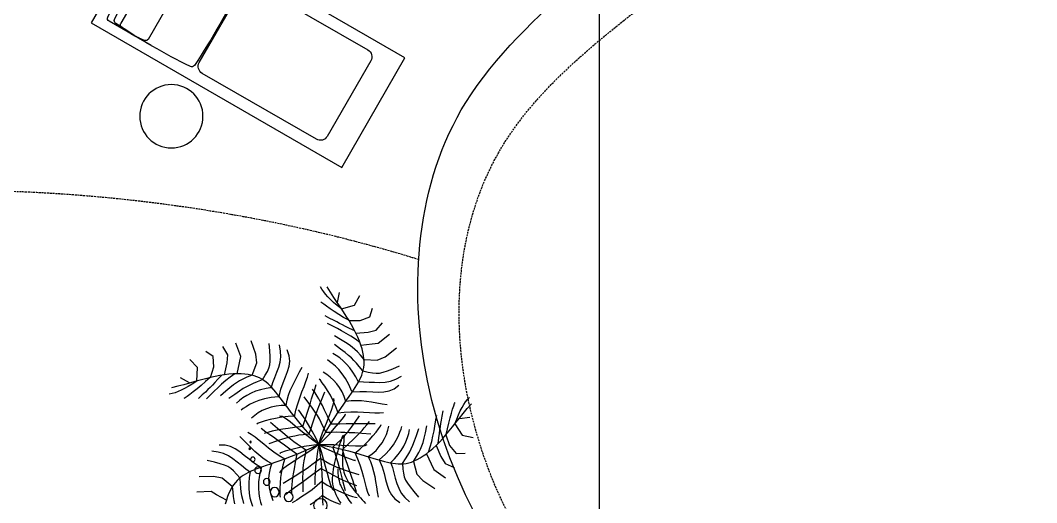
# Model space of a CAD drawing. Header units: millimetres. Extents: x -1030105 to 906887, y -616134 to 1220667.
# Drawn here: x -73752 to -67326, y 544585 to 547635 of the extents above; entities that cross this region are included whole.
import ezdxf
from ezdxf.enums import TextEntityAlignment as Align

# ---------------------------------------------------------------- set-up
doc = ezdxf.new("R2010")
doc.units = ezdxf.units.MM
doc.header["$MEASUREMENT"] = 0
doc.linetypes.add('CENTER', pattern=[2, 1.25, -0.25, 0.25, -0.25])
doc.linetypes.add('DASH', pattern=[0.35, 0.25, -0.1])
for name, color, linetype in [('A-Fur', 143, 'Continuous'), ('A-Furniture', 143, 'Continuous'), ('A-Tree', 98, 'Continuous')]:
    doc.layers.add(name, color=color, linetype=linetype)
doc.styles.add('Arial_Bold', font='arialbd.ttf')

# ---------------------------------------------------------------- blocks, each defined once
blk = doc.blocks.new('A$C0D5C7A2D')
at = {"color": 0, "ltscale": 50}
for p, q in [((0, 400), (1830, 400)), ((0, -400), (0, 400)), ((1830, 400), (1830, -400)), ((401.1, 335), (93.8, 335)), ((165.4, -308.4), (165.4, 308.4)), ((365.4, 308.4), (365.4, -308.4)), ((93.8, -335), (409.6, -335)), ((1830, -400), (0, -400))]:
    blk.add_line(p, q, dxfattribs=at)
at = {"ltscale": 100}
blk.add_lwpolyline([(768.3, -326.1), (1602.3, -326.1, 0.414214), (1652.3, -276.1), (1652.3, 276.1, 0.414214), (1602.3, 326.1), (768.3, 326.1, 0.414214), (718.3, 276.1), (718.3, -276.1, 0.414214)], format="xyb", close=True, dxfattribs=at)
at = {"color": 0, "ltscale": 50}
for centre, radius, start, end in [((93.8, 315), 20, 90, 176.63102), ((138, 306.1), 20, 93.3327, 176.51592), ((138, 306.1), 20, 93.3327, 176.51592), ((409.6, -3830.5), 4165.5, 86.2455, 93.7545), ((409.6, -3830.5), 4165.5, 90.11615, 93.7545), ((185.4, 308.4), 20, 99.49424, 180), ((265.4, -170), 505, 80.50576, 99.49424), ((345.4, 308.4), 20, 0, 80.50576), ((681.2, 306.1), 20, 3.48408, 86.6673), ((5712.8, 0), 5647.8, 176.79077, 183.20923), ((5425, 0), 5315.9, 176.68589, 183.31411), ((5425, 0), 5315.9, 176.68589, 183.31411), ((-4605.8, 0), 5315.9, 356.68589, 3.31411), ((93.8, -315), 20, 183.36897, 270.00147), ((138, -306.1), 20, 183.48408, 266.6673), ((138, -306.1), 20, 183.48408, 266.6673), ((185.4, -308.4), 20, 180, 260.50576), ((345.4, -308.4), 20, 279.49424, 0), ((681.2, -306.1), 20, 273.3327, 356.51592), ((409.6, 3830.5), 4165.5, 266.2455, 273.7545), ((409.6, 3830.5), 4165.5, 266.2455, 270), ((265.4, 170), 505, 260.50576, 279.49424)]:
    blk.add_arc(centre, radius, start, end, dxfattribs=at)
at = {"layer": 'A-Fur', "ltscale": 100}
blk.add_circle((735.4, 658.6), 200, dxfattribs=at)
blk = doc.blocks.new('*U1451')
at = {"layer": 'A-Furniture', "rotation": 30}
blk.add_blockref('A$C0D5C7A2D', (-677.8, -656.1), dxfattribs=at)
blk = doc.blocks.new('FUR')
at = {"layer": 'A-Furniture'}
blk.add_spline([(-25340.5, 29563), (-25610.5, 28430), (-24838.5, 26315), (-24909, 25420), (-26239, 23819.5), (-26481.5, 22059), (-23604, 19354), (-19094, 21177), (-19671.5, 26123.5), (-18869, 27502), (-18331, 29423.5), (-18962, 30582), (-22760, 30506), (-24899.5, 30163.5), (-25340.5, 29563)], degree=3, dxfattribs=at)
at = {"layer": 'A-Furniture', "color": 8, "linetype": 'DASH', "ltscale": 50}
blk.add_spline([(-24817.5, 29974.5), (-25181.5, 28983.5), (-24073.5, 25533.5), (-25989.5, 23571.5), (-26113, 21550), (-25063.5, 20145.5), (-23275, 19511.5), (-20212.5, 20565), (-19347.5, 22460.5), (-20475, 25606.5), (-19016, 27948.5), (-18937.5, 29846), (-20145.5, 30403.5), (-22323, 30151.5), (-23880, 30331), (-24681, 30147), (-24817.5, 29974.5)], degree=3, dxfattribs=at)
blk.add_open_spline([(-26537, 22825.7), (-27640.9, 23166.5), (-28862, 23321.6), (-30158.7, 23243.5)], degree=3, dxfattribs=at)
at = {"color": 0, "linetype": 'ByBlock', "lineweight": -2, "transparency": 16777216, "xscale": -1, "rotation": 180}
blk.add_blockref('*U1451', (-27730.5, 24013.9), dxfattribs=at)
blk = doc.blocks.new('CAY8')
at = {"color": 0, "linetype": 'ByBlock'}
for p, q in [((-589.4, 439), (-596.9, 467.1)), ((-580.2, 453.5), (-571.5, 468.7)), ((-571.5, 468.7), (-562.8, 484.7)), ((-563.4, 456.4), (-557.3, 464.1)), ((-557.3, 464.1), (-552.2, 471.5)), ((-552.2, 471.5), (-547.9, 478.8)), ((-547.9, 478.8), (-544.2, 486.1)), ((-636.6, 428.6), (-653.6, 455.3)), ((-599.3, 420.8), (-588.3, 430.8)), ((-596.8, 425.2), (-588.6, 439.1)), ((-588.6, 439.1), (-580.2, 453.5)), ((-588.3, 430.8), (-578.7, 439.9)), ((-578.7, 439.9), (-570.4, 448.4)), ((-570.4, 448.4), (-563.4, 456.4)), ((-567.6, 422.6), (-558.3, 430)), ((-558.3, 430), (-550.9, 436.1)), ((-550.9, 436.1), (-545.6, 440.7)), ((-545.6, 440.7), (-542.8, 443.4)), ((-678.1, 393.8), (-686.9, 417.8)), ((-599.3, 420.8), (-636.6, 428.6)), ((-612.1, 398.8), (-604.6, 411.8)), ((-604.6, 411.8), (-596.8, 425.2)), ((-604.4, 396.3), (-590.9, 405.5)), ((-590.9, 405.5), (-578.6, 414.4)), ((-578.6, 414.4), (-567.6, 422.6)), ((-565.7, 395.6), (-552.8, 403.5)), ((-693.7, 355), (-712.9, 374.9)), ((-650.8, 384.9), (-678.1, 393.8)), ((-619.1, 386.2), (-650.8, 384.9)), ((-631.4, 361.7), (-625.5, 373.9)), ((-625.5, 373.9), (-619.1, 386.2)), ((-619.1, 386.2), (-612.1, 398.8)), ((-618.6, 387.1), (-604.4, 396.3)), ((-608.6, 370.4), (-599.7, 375.3)), ((-599.7, 375.3), (-591.9, 379.8)), ((-591.9, 379.8), (-584.2, 384.3)), ((-584.2, 384.3), (-575.8, 389.4)), ((-575.8, 389.4), (-565.7, 395.6)), ((-574.4, 372.1), (-565.4, 377.4)), ((-565.4, 377.4), (-558.2, 381.8)), ((-670.9, 350.7), (-693.7, 355)), ((-636.7, 349.7), (-670.9, 350.7)), ((-641.3, 338.1), (-636.7, 349.7)), ((-636.7, 349.7), (-631.4, 361.7)), ((-633.6, 356.6), (-619.6, 364.3)), ((-621.7, 342.2), (-609, 350.9)), ((-619.6, 364.3), (-608.6, 370.4)), ((-609, 350.9), (-596.6, 358.8)), ((-596.6, 358.8), (-585, 365.9)), ((-592.6, 334.4), (-576, 345.5)), ((-585, 365.9), (-574.4, 372.1)), ((-351.6, 306), (-340.2, 344.8)), ((-697.9, 318.7), (-731.3, 341.6)), ((-680.2, 317.5), (-697.9, 318.7)), ((-648.6, 315.7), (-680.2, 317.5)), ((-651.3, 305.2), (-648.6, 315.7)), ((-648.6, 315.7), (-645.3, 326.7)), ((-646.5, 322.6), (-634.3, 332.8)), ((-645.3, 326.7), (-641.3, 338.1)), ((-634.3, 332.8), (-621.7, 342.2)), ((-623.6, 311.4), (-615.5, 318.2)), ((-615.5, 318.2), (-605.5, 325.5)), ((-605.5, 325.5), (-592.6, 334.4)), ((-590.8, 307.6), (-574.9, 321)), ((-421.5, 311.3), (-419.2, 329)), ((-391, 313.6), (-390.4, 334.7)), ((-308.6, 301.7), (-297.1, 340.4)), ((-715.4, 279), (-748.7, 301.9)), ((-655.9, 274.2), (-646, 286.7)), ((-654.6, 285.5), (-653.3, 295.1)), ((-653.3, 295.1), (-651.3, 305.2)), ((-646, 286.7), (-637.9, 296.6)), ((-637.9, 296.6), (-630.8, 304.5)), ((-630.8, 304.5), (-623.6, 311.4)), ((-620.2, 281), (-612.5, 288.5)), ((-612.5, 288.5), (-603, 297.1)), ((-603, 297.1), (-590.8, 307.6)), ((-587.2, 282.7), (-577.6, 290)), ((-577.6, 290), (-567.9, 296.1)), ((-445.8, 281.3), (-445.2, 296.6)), ((-445.2, 296.6), (-440.7, 313.2)), ((-421.1, 295.2), (-421.5, 311.3)), ((-418.4, 280.2), (-421.1, 295.2)), ((-391.2, 297.3), (-391, 313.6)), ((-390.5, 284.5), (-391.2, 297.3)), ((-353.1, 281.6), (-351.6, 306)), ((-304.2, 284.5), (-308.6, 301.7)), ((-692.6, 270.1), (-715.4, 279)), ((-655.9, 274.2), (-692.6, 270.1)), ((-655.3, 276.5), (-654.6, 285.5)), ((-655.3, 268), (-655.3, 276.5)), ((-654.6, 259.9), (-655.3, 268)), ((-653.4, 252.3), (-654.6, 259.9)), ((-640.9, 255.6), (-633.5, 265.5)), ((-633.5, 265.5), (-626.9, 273.6)), ((-626.9, 273.6), (-620.2, 281)), ((-614.2, 252.9), (-605.6, 264.1)), ((-605.6, 264.1), (-596.6, 274)), ((-596.6, 274), (-587.2, 282.7)), ((-582.5, 249.9), (-573.6, 259.9)), ((-573.6, 259.9), (-565.3, 267.9)), ((-565.3, 267.9), (-558, 274.1)), ((-558, 274.1), (-552.4, 278.9)), ((-472, 249.7), (-479.5, 262.9)), ((-443.1, 266.9), (-445.8, 281.3)), ((-438, 252.5), (-443.1, 266.9)), ((-413.9, 265.9), (-418.4, 280.2)), ((-408.2, 251.9), (-413.9, 265.9)), ((-388.9, 274.2), (-390.5, 284.5)), ((-385.9, 265), (-388.9, 274.2)), ((-381.3, 255.8), (-385.9, 265)), ((-337.8, 248), (-353.1, 281.6)), ((-296.1, 253.9), (-304.2, 284.5)), ((-734.8, 243.9), (-754.6, 251)), ((-719.3, 238.8), (-734.8, 243.9)), ((-707, 235.4), (-719.3, 238.8)), ((-696.6, 233.8), (-707, 235.4)), ((-687, 233.8), (-696.6, 233.8)), ((-676.8, 235.3), (-687, 233.8)), ((-665, 238.3), (-676.8, 235.3)), ((-650.2, 242.6), (-665, 238.3)), ((-651.6, 245), (-653.4, 252.3)), ((-649.4, 237.9), (-651.6, 245)), ((-650, 243.1), (-640.9, 255.6)), ((-646.6, 231.1), (-649.4, 237.9)), ((-643.4, 224.4), (-646.6, 231.1)), ((-629.6, 226.7), (-622.2, 240.4)), ((-622.2, 240.4), (-614.2, 252.9)), ((-600.5, 223.3), (-591.6, 237.8)), ((-591.6, 237.8), (-582.5, 249.9)), ((-566.4, 220.7), (-557.4, 230)), ((-557.4, 230), (-547.9, 238.1)), ((-547.9, 238.1), (-538, 245.1)), ((-493.4, 233.6), (-496.7, 244.3)), ((-488.4, 221.3), (-493.4, 233.6)), ((-464.4, 236.9), (-472, 249.7)), ((-456.8, 224.2), (-464.4, 236.9)), ((-431.4, 237.6), (-438, 252.5)), ((-424.1, 221.5), (-431.4, 237.6)), ((-401.8, 238), (-408.2, 251.9)), ((-395.3, 223.6), (-401.8, 238)), ((-374.8, 245.5), (-381.3, 255.8)), ((-376, 225.8), (-370.3, 230.5)), ((-366.2, 232.7), (-374.8, 245.5)), ((-370.3, 230.5), (-364.3, 234.9)), ((-365.6, 232.7), (-350.9, 227.9)), ((-364.3, 234.9), (-357.9, 238.8)), ((-357.9, 238.8), (-351, 242.3)), ((-351, 242.3), (-343.6, 245.4)), ((-343.6, 245.4), (-335.5, 248.1)), ((-337.8, 248), (-322.9, 242.4)), ((-335.5, 248.1), (-326.7, 250.2)), ((-326.7, 250.2), (-317.2, 251.9)), ((-322.9, 242.4), (-311, 237.8)), ((-317.2, 251.9), (-307, 253.1)), ((-311, 237.8), (-301.3, 233.4)), ((-307, 253.1), (-296.1, 253.9)), ((-301.3, 233.4), (-292.5, 228.8)), ((-296.1, 253.9), (-284.6, 254.1)), ((-742, 214.2), (-758.1, 221.9)), ((-726.5, 209.6), (-742, 214.2)), ((-711.4, 207.6), (-726.5, 209.6)), ((-696.4, 207.4), (-711.4, 207.6)), ((-681.4, 208.6), (-696.4, 207.4)), ((-666.2, 210.3), (-681.4, 208.6)), ((-650.5, 212), (-666.2, 210.3)), ((-634.2, 213.1), (-650.5, 212)), ((-639.9, 217.8), (-643.4, 224.4)), ((-635.9, 211.2), (-639.9, 217.8)), ((-636.1, 211.7), (-629.6, 226.7)), ((-631.3, 204.3), (-635.9, 211.2)), ((-626.3, 197.2), (-631.3, 204.3)), ((-615.7, 186.2), (-608.7, 206.2)), ((-608.7, 206.2), (-600.5, 223.3)), ((-582.2, 199), (-574.7, 210.4)), ((-574.7, 210.4), (-566.4, 220.7)), ((-547.5, 193.2), (-540.5, 205.6)), ((-540.5, 205.6), (-534.2, 215.5)), ((-534.2, 215.5), (-529.1, 222.6)), ((-529.1, 222.6), (-525.8, 226.4)), ((-510.7, 195.3), (-516.8, 211.3)), ((-482.3, 207.6), (-488.4, 221.3)), ((-475.6, 192.6), (-482.3, 207.6)), ((-449.6, 211.5), (-456.8, 224.2)), ((-442.9, 198.6), (-449.6, 211.5)), ((-416.8, 203.7), (-424.1, 221.5)), ((-410.4, 183.5), (-416.8, 203.7)), ((-401.9, 196), (-396.7, 203)), ((-396.7, 203), (-391.6, 209.4)), ((-389.2, 208.4), (-395.3, 223.6)), ((-391.6, 209.4), (-386.5, 215.3)), ((-391.2, 209.9), (-374.9, 208.3)), ((-386.5, 215.3), (-381.4, 220.7)), ((-381.4, 220.7), (-376, 225.8)), ((-374.9, 208.3), (-359.6, 205.5)), ((-359.6, 205.5), (-345.3, 201.7)), ((-350.9, 227.9), (-339.3, 224)), ((-345.3, 201.7), (-331.9, 197)), ((-339.3, 224), (-329.4, 220.2)), ((-329.4, 220.2), (-320.4, 216.1)), ((-320.4, 216.1), (-310.8, 211.1)), ((-310.8, 211.1), (-299.7, 204.7)), ((-735.3, 187.1), (-749.7, 196.5)), ((-721, 181.9), (-735.3, 187.1)), ((-706.4, 180), (-721, 181.9)), ((-691.2, 180.3), (-706.4, 180)), ((-674.9, 182), (-691.2, 180.3)), ((-657.4, 184.1), (-674.9, 182)), ((-638.2, 185.5), (-657.4, 184.1)), ((-617, 185.3), (-638.2, 185.5)), ((-620.7, 189.6), (-626.3, 197.2)), ((-614.4, 181.5), (-620.7, 189.6)), ((-607.5, 172.6), (-614.4, 181.5)), ((-599.8, 162.9), (-607.5, 172.6)), ((-597.7, 158.7), (-593.9, 173.1)), ((-593.9, 173.1), (-588.6, 186.5)), ((-588.6, 186.5), (-582.2, 199)), ((-562.2, 162.9), (-554.9, 178.9)), ((-554.9, 178.9), (-547.5, 193.2)), ((-528.9, 166.7), (-539.8, 189.7)), ((-522, 170.3), (-517.5, 178.7)), ((-517.5, 178.7), (-512.4, 187.8)), ((-512.4, 187.8), (-505.9, 198.9)), ((-505.9, 182.4), (-510.7, 195.3)), ((-501.7, 171.4), (-505.9, 182.4)), ((-493.2, 160), (-480.8, 178.7)), ((-468.5, 176.6), (-475.6, 192.6)), ((-461.7, 159.7), (-468.5, 176.6)), ((-437.1, 185.3), (-442.9, 198.6)), ((-432.3, 171.5), (-437.1, 185.3)), ((-419.5, 170.5), (-413.2, 179.9)), ((-413.2, 179.9), (-407.4, 188.3)), ((-409.1, 182.6), (-387.9, 182.1)), ((-407.4, 188.3), (-401.9, 196)), ((-387.9, 182.1), (-369.1, 179.6)), ((-369.1, 179.6), (-352.6, 175.6)), ((-352.6, 175.6), (-338.3, 170.7)), ((-331.9, 197), (-319.7, 191.5)), ((-319.7, 191.5), (-308.6, 185.2)), ((-308.6, 185.2), (-298.6, 178.4)), ((-940.3, 145.8), (-946.1, 151.6)), ((-934.7, 139.4), (-940.3, 145.8)), ((-699.1, 147.2), (-713.9, 144.1)), ((-684.5, 150.4), (-699.1, 147.2)), ((-670.1, 153.7), (-684.5, 150.4)), ((-655.7, 156.7), (-670.1, 153.7)), ((-641.4, 159), (-655.7, 156.7)), ((-627, 160.5), (-641.4, 159)), ((-612.4, 160.8), (-627, 160.5)), ((-597.5, 159.6), (-612.4, 160.8)), ((-591.4, 152.2), (-599.8, 162.9)), ((-582.3, 140.4), (-591.4, 152.2)), ((-574.3, 128), (-568.8, 145.8)), ((-568.8, 145.8), (-562.2, 162.9)), ((-564.5, 162.6), (-564.2, 169.6)), ((-561.4, 151.5), (-564.5, 162.6)), ((-555.6, 137), (-561.4, 151.5)), ((-536.6, 137.9), (-530.9, 151.1)), ((-530.9, 151.1), (-526.3, 161.5)), ((-520.5, 148.7), (-528.9, 166.7)), ((-526.3, 161.5), (-522, 170.3)), ((-514, 134.6), (-520.5, 148.7)), ((-510, 133.7), (-502.7, 145.4)), ((-502.7, 145.4), (-493.2, 160)), ((-497.6, 160.7), (-501.7, 171.4)), ((-493.2, 149.1), (-497.6, 160.7)), ((-488, 135.2), (-493.2, 149.1)), ((-455.6, 142.1), (-461.7, 159.7)), ((-442.3, 136.6), (-434, 148.9)), ((-434, 148.9), (-426.4, 160.2)), ((-428.8, 157), (-432.3, 171.5)), ((-429.7, 157), (-414.8, 157.7)), ((-426.4, 160.2), (-419.5, 170.5)), ((-414.8, 157.7), (-400.4, 156.9)), ((-400.4, 156.9), (-386.6, 154.6)), ((-386.6, 154.6), (-373.5, 151)), ((-373.5, 151), (-361.1, 146.3)), ((-361.1, 146.3), (-349.5, 140.6)), ((-338.3, 170.7), (-326, 165.2)), ((-326, 165.2), (-315.9, 159.8)), ((-315.9, 159.8), (-307.7, 154.9)), ((-938.1, 120.2), (-950.5, 133.4)), ((-926.3, 107.3), (-938.1, 120.2)), ((-929.3, 132.2), (-934.7, 139.4)), ((-923.9, 124.2), (-929.3, 132.2)), ((-918.4, 115), (-923.9, 124.2)), ((-912.9, 104.5), (-918.4, 115)), ((-903.4, 136.1), (-905.2, 139.7)), ((-900.7, 129.7), (-903.4, 136.1)), ((-897.1, 120.8), (-900.7, 129.7)), ((-893, 109.6), (-897.1, 120.8)), ((-866.7, 103.2), (-870.3, 117.8)), ((-690.3, 121.9), (-701.5, 122)), ((-677.1, 122.8), (-690.3, 121.9)), ((-662.2, 124.3), (-677.1, 122.8)), ((-645.8, 126.1), (-662.2, 124.3)), ((-628.4, 127.9), (-645.8, 126.1)), ((-620.2, 99.3), (-634.2, 116.8)), ((-610.2, 129.1), (-628.4, 127.9)), ((-591.6, 129.6), (-610.2, 129.1)), ((-591.4, 118.3), (-594.4, 122.6)), ((-594.4, 122.6), (-592.5, 121.4)), ((-572.9, 128.8), (-591.6, 129.6)), ((-584.3, 109.8), (-591.4, 118.3)), ((-572.5, 127.5), (-582.3, 140.4)), ((-562, 113.3), (-572.5, 127.5)), ((-548.1, 119.9), (-555.6, 137)), ((-552.8, 98.3), (-543.7, 120.7)), ((-539.4, 101.1), (-548.1, 119.9)), ((-543.7, 120.7), (-536.6, 137.9)), ((-520.6, 114.1), (-515.7, 123.7)), ((-515.7, 123.7), (-510, 133.7)), ((-508.8, 123), (-514, 134.6)), ((-504.4, 112.4), (-508.8, 123)), ((-489, 99), (-479.9, 115.5)), ((-481.3, 117.7), (-488, 135.2)), ((-472.8, 95.1), (-481.3, 117.7)), ((-479.9, 115.5), (-472.1, 129.1)), ((-472.1, 129.1), (-466.2, 138.5)), ((-466.2, 138.5), (-463.1, 142.6)), ((-463.1, 142.6), (-463.6, 140.4)), ((-461.8, 109), (-451.6, 123.3)), ((-450.5, 124.1), (-455.6, 142.1)), ((-451.7, 125.1), (-433, 125.4)), ((-451.6, 123.3), (-442.3, 136.6)), ((-437.4, 110.2), (-425.4, 120.2)), ((-433, 125.4), (-414.7, 124.4)), ((-425.4, 120.2), (-415.7, 126.6)), ((-415.7, 126.6), (-409, 128.5)), ((-414.7, 124.4), (-397.3, 122.5)), ((-397.3, 122.5), (-381.4, 119.9)), ((-381.4, 119.9), (-367.5, 117)), ((-367.5, 117), (-356.1, 114.1)), ((-349.5, 140.6), (-338.8, 134.1)), ((-338.8, 134.1), (-329.1, 126.8)), ((-915.3, 94), (-944.3, 95.6)), ((-915.1, 94.8), (-926.3, 107.3)), ((-904.4, 82.7), (-915.1, 94.8)), ((-907.1, 92.5), (-912.9, 104.5)), ((-901.1, 78.9), (-907.1, 92.5)), ((-888.6, 96.7), (-893, 109.6)), ((-883.9, 82.2), (-888.6, 96.7)), ((-864, 91.6), (-866.7, 103.2)), ((-861.7, 82), (-864, 91.6)), ((-849.3, 97.8), (-851.3, 106)), ((-847.1, 87.6), (-849.3, 97.8)), ((-844.4, 75.6), (-847.1, 87.6)), ((-690.9, 84.5), (-693.5, 88.8)), ((-659.2, 93.5), (-676.3, 92.7)), ((-652.6, 89.7), (-661.2, 99.2)), ((-645.5, 94.2), (-659.2, 93.5)), ((-645.6, 81.9), (-652.6, 89.7)), ((-633.7, 94.8), (-645.5, 94.2)), ((-622.3, 95.3), (-633.7, 94.8)), ((-609.9, 95.9), (-622.3, 95.3)), ((-609.3, 85.8), (-620.2, 99.3)), ((-595.1, 96.6), (-609.9, 95.9)), ((-576.3, 97.5), (-595.1, 96.6)), ((-573.9, 98.2), (-584.3, 109.8)), ((-552.2, 98.6), (-576.3, 97.5)), ((-560.9, 84.4), (-573.9, 98.2)), ((-551, 97.8), (-562, 113.3)), ((-539.4, 80.8), (-551, 97.8)), ((-530.5, 81.4), (-539.4, 101.1)), ((-536.4, 76.2), (-530.3, 91.6)), ((-530.3, 91.6), (-525.3, 103.8)), ((-525.3, 103.8), (-520.6, 114.1)), ((-500.1, 101.5), (-504.4, 112.4)), ((-495.5, 89), (-500.1, 101.5)), ((-498.4, 80.5), (-489, 99)), ((-489.7, 73.4), (-495.5, 89)), ((-485.8, 77.4), (-473.2, 93.7)), ((-473.3, 95.6), (-449.2, 93.8)), ((-473.2, 93.7), (-461.8, 109)), ((-466.5, 83.7), (-451.3, 97.7)), ((-451.3, 97.7), (-437.4, 110.2)), ((-449.2, 93.8), (-430.7, 92.3)), ((-430.7, 92.3), (-416.3, 91.1)), ((-416.3, 91.1), (-405, 89.8)), ((-415.3, 80.4), (-400.9, 93.9)), ((-405, 89.8), (-395.3, 88.5)), ((-400.9, 93.9), (-382.3, 111.4)), ((-395.3, 88.5), (-385.9, 86.8)), ((-385.9, 86.8), (-375.6, 84.8)), ((-368.1, 85.5), (-354.7, 96.2)), ((-356.1, 114.1), (-347.7, 111.5)), ((-347.7, 111.5), (-343.1, 109.5)), ((-901.1, 78.9), (-920, 45.9)), ((-894.1, 71.1), (-904.4, 82.7)), ((-884.1, 60), (-894.1, 71.1)), ((-874.3, 49.5), (-884.1, 60)), ((-879.3, 66.6), (-883.9, 82.2)), ((-875, 50.2), (-879.3, 66.6)), ((-859.8, 73.3), (-861.7, 82)), ((-858, 64.5), (-859.8, 73.3)), ((-856, 54.5), (-858, 64.5)), ((-841.3, 62.3), (-844.4, 75.6)), ((-837.6, 48.1), (-841.3, 62.3)), ((-816.8, 58.6), (-822.3, 77.8)), ((-812.4, 43.7), (-816.8, 58.6)), ((-790.8, 52.1), (-798.6, 71.3)), ((-770, 59.2), (-772.8, 70.2)), ((-766, 47.8), (-770, 59.2)), ((-748.8, 72.9), (-751.7, 79.8)), ((-745.1, 64.1), (-748.8, 72.9)), ((-740.1, 53.7), (-745.1, 64.1)), ((-711.4, 71.4), (-715, 83)), ((-706.6, 59.9), (-711.4, 71.4)), ((-700.6, 48.4), (-706.6, 59.9)), ((-685.7, 77.5), (-690.9, 84.5)), ((-678.2, 68.4), (-685.7, 77.5)), ((-668.6, 57.9), (-678.2, 68.4)), ((-657.3, 46.4), (-668.6, 57.9)), ((-637.6, 67.4), (-662.9, 64.1)), ((-639, 75.1), (-645.6, 81.9)), ((-631.9, 68.3), (-639, 75.1)), ((-618, 69.9), (-637.6, 67.4)), ((-623.4, 60.6), (-631.9, 68.3)), ((-612.6, 51.2), (-623.4, 60.6)), ((-602.6, 71.7), (-618, 69.9)), ((-600.4, 75.2), (-609.3, 85.8)), ((-589.9, 73), (-602.6, 71.7)), ((-592.7, 66.6), (-600.4, 75.2)), ((-585.1, 59), (-592.7, 66.6)), ((-578.4, 73.9), (-589.9, 73)), ((-576.7, 51.4), (-585.1, 59)), ((-566.8, 74.6), (-578.4, 73.9)), ((-553.4, 75.2), (-566.8, 74.6)), ((-546.3, 69.8), (-560.9, 84.4)), ((-536.8, 75.8), (-553.4, 75.2)), ((-530.7, 55.3), (-546.3, 69.8)), ((-527.4, 62.3), (-539.4, 80.8)), ((-522.1, 61.5), (-530.5, 81.4)), ((-514.9, 42.2), (-527.4, 62.3)), ((-514.9, 42.2), (-522.1, 61.5)), ((-514.9, 42.2), (-507.3, 61.2)), ((-514.9, 42.2), (-499.6, 60.3)), ((-507.3, 61.2), (-498.4, 80.5)), ((-499.6, 60.3), (-485.8, 77.4)), ((-498.8, 54.9), (-482.5, 69.1)), ((-489.2, 73.2), (-472.7, 72.1)), ((-482.5, 69.1), (-466.5, 83.7)), ((-472.7, 72.1), (-459.5, 71.1)), ((-459.5, 71.1), (-448.3, 69.8)), ((-448.3, 69.8), (-437.7, 68.1)), ((-445, 53.9), (-436.2, 61.3)), ((-437.7, 68.1), (-426.4, 65.8)), ((-436.2, 61.3), (-426.7, 69.9)), ((-426.7, 69.9), (-415.3, 80.4)), ((-426.4, 65.8), (-413, 62.4)), ((-413, 62.4), (-396.2, 57.9)), ((-406.5, 54.6), (-396.9, 62.4)), ((-396.9, 62.4), (-388, 69.5)), ((-396.2, 57.9), (-374.6, 51.9)), ((-388, 69.5), (-378.8, 76.9)), ((-378.8, 76.9), (-368.1, 85.5)), ((-375.6, 84.8), (-363.1, 82.1)), ((-359.7, 51.2), (-347.6, 62.3)), ((-347.6, 62.3), (-336.4, 72.3)), ((-920, 45.9), (-950.6, 38)), ((-874.3, 49.5), (-882.8, 18.9)), ((-864.5, 39.5), (-874.3, 49.5)), ((-854.8, 30.2), (-864.5, 39.5)), ((-853.6, 42.2), (-856, 54.5)), ((-845, 21.5), (-854.8, 30.2)), ((-850.6, 26.5), (-853.6, 42.2)), ((-833.3, 33.4), (-837.6, 48.1)), ((-828.2, 18.4), (-833.3, 33.4)), ((-808.5, 31.9), (-812.4, 43.7)), ((-804.6, 22.1), (-808.5, 31.9)), ((-784.6, 37.2), (-790.8, 52.1)), ((-779.4, 25.5), (-784.6, 37.2)), ((-760.6, 36.2), (-766, 47.8)), ((-754, 24.5), (-760.6, 36.2)), ((-733.4, 42.2), (-740.1, 53.7)), ((-724.7, 29.7), (-733.4, 42.2)), ((-713.7, 16.8), (-724.7, 29.7)), ((-693.3, 37.3), (-700.6, 48.4)), ((-684.8, 26.7), (-693.3, 37.3)), ((-644.3, 34.6), (-657.3, 46.4)), ((-644.8, 32.3), (-651.4, 34.7)), ((-633.2, 31.8), (-644.8, 32.3)), ((-630.1, 23), (-644.3, 34.6)), ((-617.7, 32.8), (-633.2, 31.8)), ((-599.1, 34.7), (-617.7, 32.8)), ((-598.4, 39.1), (-612.6, 51.2)), ((-578.5, 37.2), (-599.1, 34.7)), ((-580, 23.6), (-598.4, 39.1)), ((-559.3, 30.9), (-579, 25.1)), ((-557, 39.5), (-578.5, 37.2)), ((-566.7, 42.9), (-576.7, 51.4)), ((-554, 32.3), (-566.7, 42.9)), ((-537.9, 36.6), (-559.3, 30.9)), ((-553.7, 31.8), (-558.2, 15.8)), ((-535.5, 41.4), (-557, 39.5)), ((-532.3, 31.3), (-550.9, 21)), ((-514.9, 42.2), (-537.9, 36.6)), ((-514.9, 42.2), (-535.5, 41.4)), ((-514.9, 42.2), (-532.3, 31.3)), ((-514.9, 42.2), (-530.7, 55.3)), ((-514.9, 42.2), (-520.5, 22.4)), ((-514.9, 42.2), (-516.7, 18.6)), ((-514.9, 42.2), (-498.8, 54.9)), ((-514.9, 42.2), (-509.9, 22.3)), ((-514.9, 42.2), (-497.9, 30.8)), ((-514.9, 42.2), (-494.5, 40.8)), ((-514.9, 42.2), (-493, 33.2)), ((-497.9, 30.8), (-479.3, 19.7)), ((-494.5, 40.8), (-473.4, 38.3)), ((-493, 33.2), (-472.4, 25.3)), ((-477.5, 27.9), (-464.4, 38.1)), ((-473.4, 38.3), (-452.9, 35.1)), ((-464.4, 38.1), (-454, 46.5)), ((-454, 46.5), (-445, 53.9)), ((-452.9, 35.1), (-434.4, 31.6)), ((-451.6, 18.5), (-432.8, 33.6)), ((-434.4, 31.6), (-419.1, 28.3)), ((-432.8, 33.6), (-418.1, 45.3)), ((-418.1, 45.3), (-406.5, 54.6)), ((-386.8, 27.9), (-372.8, 39.6)), ((-372.8, 39.6), (-359.7, 51.2)), ((-882.8, 18.9), (-899.7, -4.3)), ((-845, 21.5), (-856.5, -10.8)), ((-835.4, 13.5), (-845, 21.5)), ((-825.8, 6.2), (-835.4, 13.5)), ((-822.3, 3.7), (-828.2, 18.4)), ((-816.4, -0.4), (-825.8, 6.2)), ((-800.2, 13.1), (-804.6, 22.1)), ((-794.9, 3.8), (-800.2, 13.1)), ((-788, -6.8), (-794.9, 3.8)), ((-774.6, 15.9), (-779.4, 25.5)), ((-769.6, 7.3), (-774.6, 15.9)), ((-763.9, -1.6), (-769.6, 7.3)), ((-745.9, 12.9), (-754, 24.5)), ((-736.6, 1.4), (-745.9, 12.9)), ((-725.8, -9.8), (-736.6, 1.4)), ((-699.9, 3.7), (-713.7, 16.8)), ((-683.1, -9.1), (-699.9, 3.7)), ((-675, 16.7), (-684.8, 26.7)), ((-663.8, 7.6), (-675, 16.7)), ((-651.4, -0.5), (-663.8, 7.6)), ((-643.2, 3.5), (-655.9, -1.2)), ((-629.2, 8.5), (-643.2, 3.5)), ((-614.8, 12.3), (-630.1, 23)), ((-613.9, 13.9), (-629.2, 8.5)), ((-615.2, 13.8), (-621.7, -3.7)), ((-597.1, 19.4), (-613.9, 13.9)), ((-586.4, 3.5), (-600.7, -2.9)), ((-579, 25.1), (-597.1, 19.4)), ((-586.5, 0.9), (-591.4, -17.2)), ((-580.1, 24.2), (-586.5, 0.9)), ((-569.3, 11.5), (-586.4, 3.5)), ((-550.9, 21), (-569.3, 11.5)), ((-561.8, 2.9), (-564.7, -8.4)), ((-558.2, 15.8), (-561.8, 2.9)), ((-517.5, 2), (-531.5, -6.8)), ((-525.4, 1.4), (-529.8, -19.8)), ((-520.5, 22.4), (-525.4, 1.4)), ((-516.7, 18.6), (-517.8, -3.4)), ((-517, 2.1), (-503.2, -7.1)), ((-509.9, 22.3), (-505.8, 1.5)), ((-505.8, 1.5), (-502.6, -19)), ((-479.3, 19.7), (-460.5, 8.9)), ((-477.5, 27.3), (-473.5, 11.3)), ((-473.5, 11.3), (-470.4, -1.6)), ((-472.4, 25.3), (-453.1, 18.4)), ((-460.5, 8.9), (-442.5, -1.2)), ((-453.1, 18.4), (-435, 12.3)), ((-451.3, 19), (-445.6, -4.4)), ((-435, 12.3), (-418.3, 7)), ((-419.1, 28.3), (-408.3, 25.6)), ((-418.3, 7), (-402.7, 2.3)), ((-417.1, 6.3), (-401.6, 16.6)), ((-416.5, 7.7), (-410.5, -10)), ((-408.3, 25.6), (-403.4, 23.9)), ((-403.4, 23.9), (-405.7, 23.8)), ((-402.7, 2.3), (-388.4, -1.8)), ((-401.6, 16.6), (-386.8, 27.9)), ((-379.2, -4.2), (-366.4, 3.6)), ((-366.4, 3.6), (-354.8, 12.4)), ((-354.8, 12.4), (-344, 22)), ((-899.7, -4.3), (-925.3, -5.3)), ((-856.5, -10.8), (-867.7, -31.1)), ((-816.4, -0.4), (-827.8, -29.9)), ((-807.2, -6.2), (-816.4, -0.4)), ((-798.2, -11.2), (-807.2, -6.2)), ((-789.5, -15.5), (-798.2, -11.2)), ((-781.1, -18.9), (-789.5, -15.5)), ((-779.2, -20.1), (-788, -6.8)), ((-779.2, -20.1), (-786.6, -56.3)), ((-773, -21.5), (-781.1, -18.9)), ((-765.2, -23.3), (-773, -21.5)), ((-757.5, -24.5), (-765.2, -23.3)), ((-756.8, -11.7), (-763.9, -1.6)), ((-750, -25.1), (-757.5, -24.5)), ((-747.8, -24.1), (-756.8, -11.7)), ((-742.6, -25.1), (-750, -25.1)), ((-747.3, -24.5), (-747.8, -39.9)), ((-735.3, -24.7), (-742.6, -25.1)), ((-727.9, -23.7), (-735.3, -24.7)), ((-720.6, -22.3), (-727.9, -23.7)), ((-713.6, -20.7), (-725.8, -9.8)), ((-713, -20.6), (-720.6, -22.3)), ((-714.3, -18.4), (-718.3, -34.2)), ((-705.1, -18.4), (-713, -20.6)), ((-696.8, -15.8), (-705.1, -18.4)), ((-687.8, -12.8), (-696.8, -15.8)), ((-682.6, -10.6), (-689.3, -30.8)), ((-678.1, -9.4), (-687.8, -12.8)), ((-667.5, -5.5), (-678.1, -9.4)), ((-655.9, -1.2), (-667.5, -5.5)), ((-662, -27.8), (-665.1, -42)), ((-657.8, -13.8), (-662, -27.8)), ((-652.1, 0), (-657.8, -13.8)), ((-627.1, -21.5), (-631.5, -39.2)), ((-621.7, -3.7), (-627.1, -21.5)), ((-611, -7), (-615.9, -8.5)), ((-615.9, -8.5), (-614.2, -7.1)), ((-600.7, -2.9), (-611, -7)), ((-591.4, -17.2), (-595.3, -31.5)), ((-562.2, -24.2), (-572.8, -28.9)), ((-567.4, -19.5), (-570, -32)), ((-564.7, -8.4), (-567.4, -19.5)), ((-552.6, -19.3), (-562.2, -24.2)), ((-556, -17.6), (-558.6, -18.5)), ((-558.6, -18.5), (-558, -19.6)), ((-558, -19.6), (-554.7, -20.7)), ((-550.7, -16.7), (-556, -17.6)), ((-554.7, -20.7), (-549.2, -22)), ((-542.8, -13.7), (-552.6, -19.3)), ((-543.1, -16), (-550.7, -16.7)), ((-549.2, -22), (-541.9, -23.3)), ((-533.8, -15.4), (-543.1, -16)), ((-531.5, -6.8), (-542.8, -13.7)), ((-541.9, -23.3), (-533.4, -24.7)), ((-517.3, -25.5), (-537.8, -38.1)), ((-523.2, -14.9), (-533.8, -15.4)), ((-529.8, -19.8), (-533.8, -40.1)), ((-533.4, -24.7), (-524.1, -26.2)), ((-524.1, -26.2), (-514.6, -27.9)), ((-511.8, -14.6), (-523.2, -14.9)), ((-518.5, -24), (-518.7, -43)), ((-517.8, -3.4), (-518.5, -24)), ((-518, -25.3), (-497.8, -38.6)), ((-514.6, -27.9), (-505.4, -29.6)), ((-500.1, -14.4), (-511.8, -14.6)), ((-503.2, -7.1), (-492.1, -14.5)), ((-502.6, -19), (-500.2, -37.7)), ((-488.6, -14.4), (-500.1, -14.4)), ((-492.1, -14.5), (-482.2, -20.7)), ((-477.7, -14.6), (-488.6, -14.4)), ((-482.2, -20.7), (-472.4, -26.7)), ((-467.5, -15), (-477.7, -14.6)), ((-472.4, -26.7), (-461.4, -33.1)), ((-470.4, -1.6), (-468.1, -12.6)), ((-468.1, -12.6), (-466.4, -23.2)), ((-457.9, -15.7), (-467.5, -15)), ((-466.4, -23.2), (-465.2, -34.8)), ((-452.1, -31), (-462.9, -27.7)), ((-448.8, -16.7), (-457.9, -15.7)), ((-440.3, -18.1), (-448.8, -16.7)), ((-445.6, -4.4), (-441.2, -22.5)), ((-442.5, -1.2), (-426.3, -10.5)), ((-441.2, -22.5), (-438, -36.5)), ((-432.2, -19.8), (-440.3, -18.1)), ((-424.5, -22), (-432.2, -19.8)), ((-426.3, -10.5), (-413.1, -18.9)), ((-417.1, -24.8), (-424.5, -22)), ((-410.1, -28), (-417.1, -24.8)), ((-413.1, -18.9), (-404.1, -26.1)), ((-410.5, -10), (-405.8, -27.7)), ((-403.3, -31.9), (-410.1, -28)), ((-405.8, -27.7), (-402.3, -44.8)), ((-404.1, -26.1), (-400.2, -31.9)), ((-388.4, -1.8), (-375.3, -5.5)), ((-379.5, -3.4), (-374.1, -17.3)), ((-375.3, -5.5), (-363.4, -8.9)), ((-374.1, -17.3), (-370.5, -31.2)), ((-363.4, -8.9), (-352.6, -12)), ((-867.7, -31.1), (-892.5, -43.2)), ((-834.4, -46.4), (-866.5, -71)), ((-827.8, -29.9), (-834.4, -46.4)), ((-786.6, -56.3), (-802.1, -75.2)), ((-748.6, -52.1), (-750.3, -62.2)), ((-747.8, -39.9), (-748.6, -52.1)), ((-721.5, -49.7), (-724.6, -64.7)), ((-718.3, -34.2), (-721.5, -49.7)), ((-693.9, -49.5), (-697.3, -66.8)), ((-689.3, -30.8), (-693.9, -49.5)), ((-667.3, -56.3), (-668.9, -70.9)), ((-665.1, -42), (-667.3, -56.3)), ((-635.2, -56.3), (-638.5, -72.4)), ((-631.5, -39.2), (-635.2, -56.3)), ((-601.8, -40.3), (-622.7, -48.1)), ((-601.6, -54.5), (-604.7, -65.9)), ((-585.6, -34.1), (-601.8, -40.3)), ((-598.6, -43.5), (-601.6, -54.5)), ((-595.3, -31.5), (-598.6, -43.5)), ((-572.8, -28.9), (-585.6, -34.1)), ((-573.1, -47.2), (-576.8, -66.7)), ((-566, -55.3), (-575.9, -61)), ((-570, -32), (-573.1, -47.2)), ((-553.7, -47.9), (-566, -55.3)), ((-537.8, -38.1), (-553.7, -47.9)), ((-533.8, -40.1), (-537.7, -58.4)), ((-518.7, -43), (-518.6, -60.6)), ((-505.4, -29.6), (-496.8, -31.4)), ((-500.2, -37.7), (-498.6, -53.3)), ((-498.6, -53.3), (-497.8, -64.3)), ((-497.8, -38.6), (-482.1, -48.9)), ((-496.8, -31.4), (-489, -33.3)), ((-489, -33.3), (-481.8, -35.4)), ((-482.1, -48.9), (-469.7, -57.1)), ((-481.8, -35.4), (-475.1, -37.7)), ((-475.1, -37.7), (-468.9, -40.2)), ((-469.7, -57.1), (-459.3, -63.8)), ((-468.9, -40.2), (-463, -43)), ((-465.2, -34.8), (-464.2, -48.5)), ((-464.2, -48.5), (-463.3, -65.9)), ((-463, -43), (-457.5, -46.1)), ((-461.4, -33.1), (-447.8, -40.7)), ((-457.5, -46.1), (-452.2, -49.5)), ((-452.2, -49.5), (-447.1, -53.3)), ((-443.2, -34.1), (-452.1, -31)), ((-447.8, -40.7), (-430.5, -50.3)), ((-447.1, -53.3), (-442.1, -57.4)), ((-436, -37.2), (-443.2, -34.1)), ((-438, -36.5), (-435.7, -47.6)), ((-430.3, -40), (-436, -37.2)), ((-435.7, -47.6), (-434, -57.3)), ((-434, -57.3), (-432.6, -66.7)), ((-430.5, -50.3), (-408.1, -62.5)), ((-425.8, -42.5), (-430.3, -40)), ((-422.3, -44.9), (-425.8, -42.5)), ((-419.6, -46.9), (-422.3, -44.9)), ((-417.6, -48.6), (-419.6, -46.9)), ((-415.9, -50), (-417.6, -48.6)), ((-414.6, -51.1), (-415.9, -50)), ((-413.4, -52.1), (-414.6, -51.1)), ((-412.3, -53), (-413.4, -52.1)), ((-411.2, -54), (-412.3, -53)), ((-409.9, -55.1), (-411.2, -54)), ((-408.5, -56.5), (-409.9, -55.1)), ((-406.7, -58.2), (-408.5, -56.5)), ((-396.7, -36.3), (-403.3, -31.9)), ((-402.3, -44.8), (-399.8, -60.8)), ((-390.2, -41.4), (-396.7, -36.3)), ((-383.7, -47.2), (-390.2, -41.4)), ((-377.3, -53.7), (-383.7, -47.2)), ((-370.7, -60.9), (-377.3, -53.7)), ((-370.5, -31.2), (-368.4, -45.1)), ((-368.4, -45.1), (-367.7, -58.7)), ((-802.1, -75.2), (-834.2, -99.8)), ((-758, -80.7), (-765, -91.4)), ((-753.3, -71.4), (-758, -80.7)), ((-750.3, -62.2), (-753.3, -71.4)), ((-728.2, -79.3), (-732.9, -93.5)), ((-724.6, -64.7), (-728.2, -79.3)), ((-700.7, -82.7), (-705.1, -97.3)), ((-697.3, -66.8), (-700.7, -82.7)), ((-670.3, -85.6), (-671.6, -100.5)), ((-668.9, -70.9), (-670.3, -85.6)), ((-638.5, -72.4), (-641.7, -87.1)), ((-602.6, -74.1), (-614.3, -79.3)), ((-608.3, -79.2), (-612.8, -95.7)), ((-604.7, -65.9), (-608.3, -79.2)), ((-593.1, -69.7), (-602.6, -74.1)), ((-584.6, -65.6), (-593.1, -69.7)), ((-575.9, -61), (-584.6, -65.6)), ((-576.8, -66.7), (-581.5, -91.8)), ((-547.7, -83.2), (-562.9, -91.8)), ((-545.6, -84.4), (-550, -89.8)), ((-532.3, -73.2), (-547.7, -83.2)), ((-541.6, -73.5), (-545.6, -84.4)), ((-537.7, -58.4), (-541.6, -73.5)), ((-517.3, -62), (-532.3, -73.2)), ((-518.9, -61.9), (-504.2, -73.5)), ((-518.6, -60.6), (-518.2, -76.8)), ((-518.2, -76.8), (-517.7, -91.7)), ((-504.2, -73.5), (-488.9, -84.1)), ((-497.9, -69.5), (-498.7, -67.4)), ((-497.8, -64.3), (-497.9, -69.5)), ((-488.9, -84.1), (-473.5, -93.8)), ((-463.3, -65.9), (-462.3, -88.2)), ((-459.3, -63.8), (-449.8, -70.1)), ((-449.8, -70.1), (-439.9, -76.6)), ((-442.1, -57.4), (-437.3, -61.9)), ((-439.9, -76.6), (-428.4, -84.1)), ((-437.3, -61.9), (-432.6, -66.5)), ((-432.6, -66.5), (-428, -71.5)), ((-432.6, -66.7), (-431.4, -77.1)), ((-431.4, -77.1), (-430.1, -89.8)), ((-428.4, -84.1), (-414, -93.4)), ((-428, -71.5), (-423.6, -76.6)), ((-423.6, -76.6), (-419.3, -81.9)), ((-419.3, -81.9), (-415.2, -87.4)), ((-404.5, -60.3), (-406.7, -58.2)), ((-402, -62.8), (-404.5, -60.3)), ((-399.1, -65.7), (-402, -62.8)), ((-399.8, -60.8), (-398.3, -75)), ((-396, -69), (-399.1, -65.7)), ((-398.3, -75), (-397.5, -86.7)), ((-392.6, -72.6), (-396, -69)), ((-389.1, -76.6), (-392.6, -72.6)), ((-385.4, -80.8), (-389.1, -76.6)), ((-381.6, -85.3), (-385.4, -80.8)), ((-377.8, -90.1), (-381.6, -85.3)), ((-774.7, -104.5), (-787.6, -121.2)), ((-765, -91.4), (-774.7, -104.5)), ((-739.6, -107.3), (-748.7, -120.6)), ((-732.9, -93.5), (-739.6, -107.3)), ((-711.5, -110.6), (-720.8, -122.6)), ((-705.1, -97.3), (-711.5, -110.6)), ((-671.6, -100.5), (-673.4, -115.5)), ((-644.9, -100), (-648.5, -110.6)), ((-641.7, -87.1), (-644.9, -100)), ((-609.5, -112.1), (-614.5, -113.2)), ((-601.2, -109.3), (-609.5, -112.1)), ((-590.3, -105), (-601.2, -109.3)), ((-577.3, -99.1), (-590.3, -105)), ((-562.9, -91.8), (-577.3, -99.1)), ((-528, -110.1), (-540.2, -117.9)), ((-516.5, -100.7), (-528, -110.1)), ((-517.7, -91.7), (-517.2, -105.3)), ((-517.2, -105.3), (-516.7, -117.7)), ((-517.1, -101.3), (-505.8, -111)), ((-505.8, -111), (-493.8, -119.3)), ((-473.5, -93.8), (-458.4, -102.6)), ((-458.4, -102.6), (-444.1, -110.7)), ((-444.1, -110.7), (-431.1, -118.3)), ((-415.2, -87.4), (-411.1, -93)), ((-411.1, -93), (-407.2, -98.7)), ((-407.2, -98.7), (-403.3, -104.4)), ((-403.3, -104.4), (-399.5, -110.2)), ((-399.5, -110.2), (-395.7, -116)), ((-397.4, -95.4), (-397.9, -100.5)), ((-397.5, -86.7), (-397.4, -95.4)), ((-748.7, -120.6), (-761, -133.5)), ((-720.8, -122.6), (-734.3, -133.4)), ((-603.4, -135.6), (-615.5, -135.4)), ((-591, -134.6), (-603.4, -135.6)), ((-578.2, -132.4), (-591, -134.6)), ((-565.4, -129), (-578.2, -132.4)), ((-552.7, -124.1), (-565.4, -129)), ((-540.2, -117.9), (-552.7, -124.1)), ((-518.1, -133.5), (-535.5, -145.6)), ((-516.7, -117.7), (-516.3, -128.9)), ((-516.5, -133.6), (-499.4, -146.2)), ((-516.3, -128.9), (-516.1, -139.2)), ((-516.1, -139.2), (-516, -148.6)), ((-493.8, -119.3), (-481.3, -126.6)), ((-481.3, -126.6), (-468.3, -133.1)), ((-468.3, -133.1), (-455, -139.2)), ((-455, -139.2), (-441.4, -145)), ((-431.1, -118.3), (-419.9, -125.3)), ((-419.9, -125.3), (-410.9, -132)), ((-395.7, -116), (-391.9, -121.8)), ((-391.9, -121.8), (-388.1, -127.6)), ((-616.4, -170.8), (-623.8, -171.3)), ((-606.9, -169.9), (-616.4, -170.8)), ((-595.5, -168.3), (-606.9, -169.9)), ((-582.4, -165.6), (-595.5, -168.3)), ((-567.9, -161.1), (-582.4, -165.6)), ((-552.2, -154.6), (-567.9, -161.1)), ((-535.5, -145.6), (-552.2, -154.6)), ((-516.5, -166.2), (-530.6, -174.4)), ((-518.9, -166.2), (-505.1, -174.8)), ((-516.4, -165.5), (-517.1, -173.3)), ((-516.1, -157.4), (-516.4, -165.5)), ((-516, -148.6), (-516.1, -157.4)), ((-499.4, -146.2), (-483.1, -156.3)), ((-483.1, -156.3), (-467.7, -164.9)), ((-467.7, -164.9), (-453.6, -173.1)), ((-441.4, -145), (-427.7, -150.9)), ((-427.7, -150.9), (-413.9, -157.2)), ((-609.9, -195.1), (-621.3, -194.3)), ((-597.8, -194.8), (-609.9, -195.1)), ((-585.2, -193.3), (-597.8, -194.8)), ((-572, -190.6), (-585.2, -193.3)), ((-558.4, -186.6), (-572, -190.6)), ((-544.6, -181.2), (-558.4, -186.6)), ((-530.6, -174.4), (-544.6, -181.2)), ((-523.8, -199.7), (-538.5, -204.5)), ((-521.2, -195.1), (-523.5, -202.2)), ((-523.3, -199.4), (-508.8, -204.6)), ((-519.4, -188), (-521.2, -195.1)), ((-518.1, -180.7), (-519.4, -188)), ((-517.1, -173.3), (-518.1, -180.7)), ((-505.1, -174.8), (-491.4, -182.7)), ((-491.4, -182.7), (-478, -190.2)), ((-478, -190.2), (-465.2, -198.1)), ((-465.2, -198.1), (-453.2, -207.1)), ((-453.6, -173.1), (-441, -181.8)), ((-441, -181.8), (-430.4, -191.9)), ((-430.4, -191.9), (-421.8, -204.6)), ((-609.6, -217.1), (-630.3, -218.6)), ((-593.5, -215.8), (-609.6, -217.1)), ((-580.8, -214.4), (-593.5, -215.8)), ((-570.2, -212.8), (-580.8, -214.4)), ((-560.4, -210.8), (-570.2, -212.8)), ((-550.2, -208.1), (-560.4, -210.8)), ((-537.3, -228.3), (-552.7, -232.6)), ((-538.5, -204.5), (-550.2, -208.1)), ((-534.1, -222.9), (-539.1, -229.8)), ((-537.3, -228.3), (-505.2, -246.6)), ((-529.9, -216), (-534.1, -222.9)), ((-526.4, -209.1), (-529.9, -216)), ((-523.5, -202.2), (-526.4, -209.1)), ((-508.8, -204.6), (-497.5, -209.2)), ((-497.5, -209.2), (-488.4, -213.9)), ((-488.4, -213.9), (-480.6, -219.6)), ((-480.6, -219.6), (-473.2, -227)), ((-473.2, -227), (-465.2, -236.9)), ((-453.2, -207.1), (-442.2, -217.6)), ((-442.2, -217.6), (-432.3, -230.4)), ((-421.8, -204.6), (-415.7, -220.6)), ((-623.8, -239.8), (-643.8, -239.1)), ((-608.2, -240.2), (-623.8, -239.8)), ((-595.8, -240.2), (-608.2, -240.2)), ((-585.3, -239.5), (-595.8, -240.2)), ((-575.4, -238.1), (-585.3, -239.5)), ((-567.6, -257.6), (-576.7, -264.6)), ((-565, -235.9), (-575.4, -238.1)), ((-559.2, -250.7), (-567.6, -257.6)), ((-567.6, -257.6), (-543, -277.6)), ((-552.7, -232.6), (-565, -235.9)), ((-551.6, -243.7), (-559.2, -250.7)), ((-544.9, -236.7), (-551.6, -243.7)), ((-539.1, -229.8), (-544.9, -236.7)), ((-505.2, -246.6), (-492, -267.2)), ((-465.2, -236.9), (-455.7, -250.2)), ((-455.7, -250.2), (-443.7, -267.6)), ((-432.3, -230.4), (-423.9, -246.1)), ((-681.6, -273.5), (-696.7, -272.4)), ((-669.8, -274.5), (-681.6, -273.5)), ((-671.2, -258.6), (-679.5, -258)), ((-660.7, -259.6), (-671.2, -258.6)), ((-660, -275.3), (-669.8, -274.5)), ((-648.5, -260.8), (-660.7, -259.6)), ((-651.1, -276.2), (-660, -275.3)), ((-642.2, -277.1), (-651.1, -276.2)), ((-634.9, -261.9), (-648.5, -260.8)), ((-632, -278.3), (-642.2, -277.1)), ((-620.3, -262.8), (-634.9, -261.9)), ((-619.6, -279.9), (-632, -278.3)), ((-608.5, -284.7), (-620.4, -291.1)), ((-604.9, -263.3), (-620.3, -262.8)), ((-603.7, -281.9), (-619.6, -279.9)), ((-597.2, -278.1), (-608.5, -284.7)), ((-589.1, -263.1), (-604.9, -263.3)), ((-586.6, -271.4), (-597.2, -278.1)), ((-597.2, -278.1), (-570, -299.1)), ((-573.3, -262), (-589.1, -263.1)), ((-576.7, -264.6), (-586.6, -271.4)), ((-543, -277.6), (-529.4, -289)), ((-492, -267.2), (-478.5, -305.3)), ((-724.3, -298.2), (-728.2, -298.8)), ((-717.4, -297.6), (-724.3, -298.2)), ((-707.8, -297), (-717.4, -297.6)), ((-695.9, -296.5), (-707.8, -297)), ((-682.2, -296.3), (-695.9, -296.5)), ((-669.2, -313.7), (-684, -315.2)), ((-667, -296.4), (-682.2, -296.3)), ((-659.6, -309.5), (-673.8, -315.7)), ((-669.2, -313.7), (-643.7, -341.9)), ((-650.7, -296.8), (-667, -296.4)), ((-646, -303.4), (-659.6, -309.5)), ((-633.8, -297.7), (-650.7, -296.8)), ((-632.9, -297.3), (-646, -303.4)), ((-620.4, -291.1), (-632.9, -297.3)), ((-632.9, -297.3), (-606.5, -314.9)), ((-606.5, -314.9), (-589.6, -338.1)), ((-570, -299.1), (-554.2, -315.9)), ((-529.4, -289), (-515.9, -327.1)), ((-744.9, -330.3), (-752.2, -334.1)), ((-737.1, -327), (-744.9, -330.3)), ((-728.6, -324), (-737.1, -327)), ((-719.9, -336.1), (-736.3, -343.9)), ((-719.3, -321.4), (-728.6, -324)), ((-703.9, -328.9), (-719.9, -336.1)), ((-708.8, -319), (-719.3, -321.4)), ((-697.1, -317), (-708.8, -319)), ((-688.6, -322.2), (-703.9, -328.9)), ((-687.9, -322.6), (-698.4, -349.7)), ((-684, -315.2), (-697.1, -317)), ((-673.8, -315.7), (-688.6, -322.2)), ((-643.7, -341.9), (-645.6, -373.5)), ((-589.6, -338.1), (-596.6, -362.7)), ((-554.2, -315.9), (-550.3, -343.3))]:
    blk.add_line(p, q, dxfattribs=at)
for centre, radius in [((-472.5, 230.1), 2.13), ((-453.6, 227.4), 2.43), ((-426.7, 211.5), 6.4), ((-401, 189.1), 9.6), ((-375.4, 157.1), 9.6), ((-353, 128.3), 12.8), ((-349.8, 86.7), 12.8), ((-349.8, -6.1), 19.2)]:
    blk.add_circle(centre, radius, dxfattribs=at)
blk = doc.blocks.new('CÂY')
at = {"layer": 'A-Tree', "color": 8, "ltscale": 10, "xscale": -2.242546808719635, "yscale": 2.242546808719636, "zscale": 2.242546808719635, "rotation": 75.15063776577564}
blk.add_blockref('CAY8', (17124.3, 34701.5), dxfattribs=at)
blk = doc.blocks.new('BỐ TRÍ LAY OUT')
at = {"layer": 'A-Furniture', "color": 3}
for name, p in [('CÂY', (4286.8, 4469.3)), ('FUR', (48783.7, 18654.7))]:
    blk.add_blockref(name, p, dxfattribs=at)
blk = doc.blocks.new('*U1487')
at = {"color": 8, "linetype": 'CENTER', "ltscale": 500}
blk.add_line((-6401.948, 7821.122), (-6401.948, 8224.898), dxfattribs=at)
at = {"style": 'Arial_Bold'}
blk.add_attdef('TRUC', text='', height=2.5, dxfattribs=at).set_placement((-6401.948, 7811.818), align=Align.MIDDLE_CENTER)
blk = doc.blocks.new('TRỤC')
at = {"color": 0, "xscale": 199.9999999999901, "yscale": 199.9999999999901, "zscale": 199.9999999999901}
blk.add_blockref('*U1487', (1311889.6, -1575802.3), dxfattribs=at)
blk = doc.blocks.new('KIẾN TRÚC')
h = blk.add_hatch(color=9)
h.dxf.hatch_style = 1
edge = h.paths.add_edge_path(flags=16)
edge.add_line((62282, 27412), (55232.8, 27412))
edge.add_arc((32545.5, 30716.7), 22926.7, 284.53695, 351.71258, ccw=False)
edge.add_line((38300.2, 8523.9), (13217.5, 8523.9))
edge.add_arc((23753.1, 24110.8), 18813.6, 227.76772, 235.9443, ccw=False)
edge.add_arc((7788.8, 12733.4), 4187, 236.05901, 322.43607, ccw=False)
edge.add_arc((13873.6, 18503.3), 12505.3, 190.83274, 227.66057, ccw=False)
edge.add_arc((25477.5, 20792.2), 24332.7, 180.68322, 190.99113, ccw=False)
edge.add_arc((3282.9, 20557.2), 2137.1, 101.08076, 181.4794, ccw=False)
edge.add_line((2872.2, 22654.5), (4986.1, 23013.1))
edge.add_arc((28039.7, 24288.4), 23088.9, 153.20143, 183.1663, ccw=False)
edge.add_arc((10232.3, 40544.6), 6483.1, 182.84011, 244.39627, ccw=False)
edge.add_arc((-6425, 39970.9), 10185.3, 1.42081, 26.70696)
edge.add_arc((10590.6, 49414.3), 9292.7, 144.71332, 211.57549, ccw=False)
edge.add_arc((-12326.2, 64090.2), 17935.6, 328.73754, 356.18995)
edge.add_arc((16735.3, 62308.6), 11181, 84.12439, 176.97619, ccw=False)
edge.add_arc((20709, 99752.5), 26473.2, 263.86537, 288.48696)
edge.add_arc((35667.4, 54479.7), 21207.1, 73.35107, 108.03024, ccw=False)
edge.add_arc((44765.5, 84516.2), 10177.4, 252.72587, 285.71301)
edge.add_arc((49659, 68416), 6655.6, 49.49954, 108.73112, ccw=False)
edge.add_arc((48035, 66009.8), 9545.5, -2.32883, 51.46764, ccw=False)
edge.add_line((57572.7, 65622), (49483.5, 65623.9))
edge.add_line((49483.5, 65623.9), (62282, 65623.9))
edge.add_line((62282, 65623.9), (62282, 27412))
h.paths.add_polyline_path([(0, 77895.5), (64428.5, 77895.5), (64428.5, -0.6), (-1.8, 0.6)])
at = {"color": 3}
blk.add_blockref('TRỤC', (5188.8, 8718.3), dxfattribs=at)

msp = doc.modelspace()

# ---------------------------------------------------------------- block references
at = {"color": 3}
for name, p in [('KIẾN TRÚC', (-106778.5, 495876.5)), ('BỐ TRÍ LAY OUT', (-93480.293, 504642.113))]:
    msp.add_blockref(name, p, dxfattribs=at)

doc.saveas('drawing.dxf')
